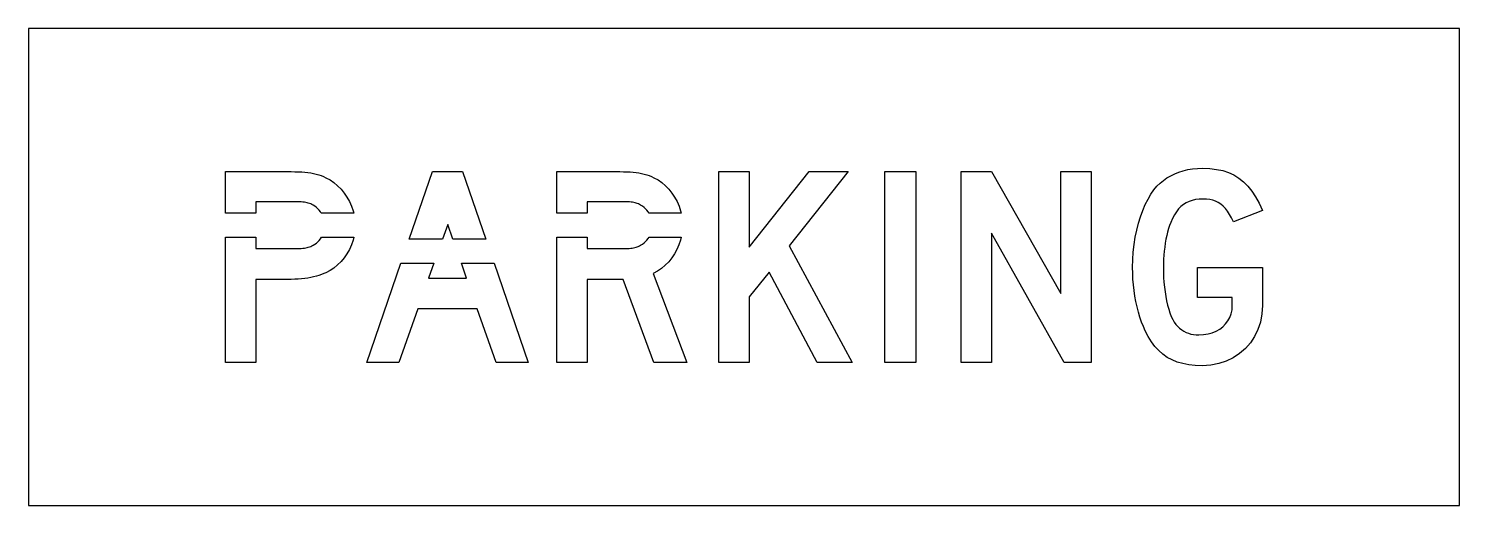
# Model space of a CAD drawing. Extents: x 0 to 30, y 0 to 10.
import ezdxf

# ---------------------------------------------------------------- set-up
doc = ezdxf.new("R2010")
doc.units = 0
doc.layers.add('CUT', color=7, linetype='Continuous')
doc.layers.add('OUTSIDE', color=1, linetype='Continuous')

msp = doc.modelspace()

# ---------------------------------------------------------------- linework, layer by layer
at = {"layer": 'CUT'}
for points in [[(6.0026, 6.2756), (5.9682, 6.2984), (5.941, 6.3116), (5.915, 6.3228), (5.8894, 6.3328), (5.8638, 6.3412), (5.8378, 6.3484), (5.8106, 6.3544), (5.7814, 6.3592), (5.7502, 6.3628), (5.7158, 6.3652), (5.6778, 6.3672), (5.6362, 6.368), (5.5894, 6.3684), (4.7614, 6.3684), (4.7614, 6.1282), (4.1298, 6.1282), (4.1298, 7), (5.5054, 7), (5.5838, 6.9992), (5.6578, 6.9976), (5.7278, 6.994), (5.7942, 6.9892), (5.8574, 6.9824), (5.9174, 6.9736), (5.975, 6.9628), (6.0302, 6.95), (6.0834, 6.9348), (6.135, 6.9172), (6.1854, 6.8968), (6.235, 6.8736), (6.321, 6.8264), (6.4026, 6.7696), (6.4794, 6.704), (6.551, 6.6308), (6.6166, 6.5508), (6.6754, 6.4648), (6.727, 6.374), (6.7706, 6.2792), (6.8054, 6.1808), (6.8191, 6.1282), (6.1346, 6.1282), (6.1178, 6.1552), (6.0926, 6.1892), (6.065, 6.2208), (6.0346, 6.2496)], [(8.4666, 7), (9.0982, 7), (9.5863, 5.5808), (8.8981, 5.5808), (8.7894, 5.8912), (8.6769, 5.5808), (7.9787, 5.5808)], [(12.869, 6.2756), (12.8318, 6.2984), (12.8078, 6.3116), (12.7854, 6.3228), (12.763, 6.3328), (12.7402, 6.3412), (12.7166, 6.3484), (12.6914, 6.3544), (12.6638, 6.3592), (12.6334, 6.3628), (12.599, 6.3652), (12.5602, 6.3672), (12.5162, 6.368), (12.467, 6.3684), (11.709, 6.3684), (11.709, 6.1282), (11.0774, 6.1282), (11.0774, 7), (12.3966, 7), (12.4718, 6.9992), (12.5434, 6.9976), (12.611, 6.994), (12.6758, 6.9892), (12.7374, 6.9824), (12.7966, 6.9736), (12.8534, 6.9628), (12.9082, 6.95), (12.961, 6.9348), (13.0126, 6.9172), (13.063, 6.8968), (13.1126, 6.8736), (13.1982, 6.8264), (13.279, 6.7696), (13.355, 6.704), (13.425, 6.6308), (13.4886, 6.5508), (13.5458, 6.4648), (13.5954, 6.374), (13.6374, 6.2792), (13.671, 6.1808), (13.684, 6.1282), (13.01, 6.1282), (12.9926, 6.1552), (12.9658, 6.1892), (12.9362, 6.2208), (12.9042, 6.2496)], [(14.4738, 3), (14.4738, 7), (15.1054, 7), (15.1054, 5.414), (16.3686, 7), (17.1826, 7), (15.9474, 5.442), (17.2666, 3), (16.537, 3), (15.5266, 4.8948), (15.1054, 4.3756), (15.1054, 3)], [(17.9546, 3), (17.9546, 7), (18.6002, 7), (18.6002, 3)], [(19.5546, 3), (19.5546, 7), (20.1862, 7), (21.6458, 4.4456), (21.6458, 7), (22.2774, 7), (22.2774, 3), (21.7158, 3), (20.1862, 5.7088), (20.1862, 3)], [(25.705, 3.5412), (25.617, 3.4076), (25.5126, 3.2876), (25.393, 3.1832), (25.259, 3.0952), (25.1126, 3.0244), (24.9542, 2.9728), (24.7854, 2.9408), (24.6074, 2.93), (24.4614, 2.9344), (24.3258, 2.9488), (24.1998, 2.9728), (24.0826, 3.0068), (23.9742, 3.0508), (23.8738, 3.1052), (23.781, 3.1704), (23.6954, 3.246), (23.6166, 3.3324), (23.5434, 3.43), (23.4762, 3.5392), (23.4142, 3.6596), (23.3738, 3.7504), (23.3362, 3.846), (23.3014, 3.9468), (23.2702, 4.052), (23.2422, 4.1612), (23.2178, 4.2736), (23.1966, 4.3892), (23.1794, 4.5068), (23.1654, 4.6268), (23.1558, 4.748), (23.1498, 4.8704), (23.1474, 4.9928), (23.1514, 5.154), (23.1622, 5.3132), (23.1802, 5.4704), (23.2046, 5.624), (23.2354, 5.7732), (23.2722, 5.9176), (23.3142, 6.0556), (23.3618, 6.1864), (23.4142, 6.3096), (23.471, 6.4236), (23.5318, 6.5276), (23.5966, 6.6212), (23.6586, 6.692), (23.7242, 6.7568), (23.7942, 6.8156), (23.8686, 6.8684), (23.947, 6.9152), (24.0302, 6.956), (24.1174, 6.9908), (24.209, 7.0192), (24.3054, 7.0416), (24.4058, 7.0572), (24.5114, 7.0668), (24.6214, 7.07), (24.7706, 7.0648), (24.9098, 7.0484), (25.0394, 7.0208), (25.1602, 6.9812), (25.2726, 6.9296), (25.3774, 6.8648), (25.4746, 6.7872), (25.5654, 6.696), (25.6494, 6.5904), (25.7282, 6.4708), (25.8014, 6.336), (25.8702, 6.186), (25.267, 5.9472), (25.2246, 6.0304), (25.1822, 6.1044), (25.1382, 6.17), (25.0934, 6.2272), (25.0462, 6.276), (24.9966, 6.3176), (24.9442, 6.3516), (24.8886, 6.3788), (24.8286, 6.3992), (24.7646, 6.4136), (24.6958, 6.422), (24.6214, 6.4244), (24.543, 6.4216), (24.469, 6.4124), (24.3994, 6.3972), (24.3342, 6.3752), (24.273, 6.3464), (24.2162, 6.3104), (24.1626, 6.2672), (24.113, 6.2168), (24.0666, 6.158), (24.0238, 6.0916), (23.9842, 6.0168), (23.9474, 5.9332), (23.9238, 5.8712), (23.9022, 5.8044), (23.8822, 5.7332), (23.8638, 5.6584), (23.8478, 5.5804), (23.8334, 5.5), (23.8214, 5.4176), (23.8114, 5.3336), (23.8034, 5.2484), (23.7978, 5.1632), (23.7942, 5.0776), (23.793, 4.9928), (23.7946, 4.888), (23.799, 4.7832), (23.8062, 4.68), (23.8162, 4.578), (23.8286, 4.4788), (23.8442, 4.3824), (23.8622, 4.2896), (23.8826, 4.2008), (23.9058, 4.1168), (23.9314, 4.038), (23.9594, 3.9648), (23.9898, 3.8984), (24.0226, 3.8448), (24.0574, 3.7964), (24.095, 3.7532), (24.1346, 3.7148), (24.177, 3.6812), (24.2214, 3.6528), (24.2682, 3.6288), (24.317, 3.6092), (24.3686, 3.5944), (24.4226, 3.5836), (24.4786, 3.5776), (24.537, 3.5756), (24.6362, 3.5808), (24.7302, 3.596), (24.8186, 3.6208), (24.8998, 3.6544), (24.9742, 3.6968), (25.0406, 3.7472), (25.0986, 3.8056), (25.1474, 3.8708), (25.1862, 3.9424), (25.215, 4.0204), (25.2326, 4.104), (25.239, 4.1928), (25.239, 4.3616), (24.509, 4.3616), (24.509, 4.9928), (25.8702, 4.9928), (25.8702, 4.1928), (25.8594, 4.0148), (25.8274, 3.846), (25.7758, 3.6876)], [(6.6166, 5.1932), (6.551, 5.114), (6.4794, 5.0424), (6.4026, 4.9788), (6.321, 4.9248), (6.235, 4.8808), (6.1882, 4.8604), (6.139, 4.8412), (6.0874, 4.8232), (6.0334, 4.8068), (5.9766, 4.792), (5.9174, 4.7788), (5.8558, 4.7676), (5.791, 4.758), (5.7238, 4.7504), (5.6538, 4.7448), (5.581, 4.7416), (5.5054, 4.7404), (4.7614, 4.7404), (4.7614, 3), (4.1298, 3), (4.1298, 5.6262), (4.7614, 5.6262), (4.7614, 5.386), (5.5894, 5.386), (5.6362, 5.3864), (5.6778, 5.3872), (5.7158, 5.3892), (5.7502, 5.3916), (5.7814, 5.3952), (5.8106, 5.4), (5.8378, 5.406), (5.8638, 5.4128), (5.8894, 5.4216), (5.915, 5.4316), (5.941, 5.4428), (5.9682, 5.456), (6.0026, 5.476), (6.0346, 5.5), (6.065, 5.528), (6.0926, 5.5592), (6.1178, 5.5932), (6.1379, 5.6262), (6.8208, 5.6262), (6.8054, 5.5656), (6.7706, 5.466), (6.727, 5.37), (6.6754, 5.2788)], [(11.709, 5.6262), (11.709, 5.386), (12.467, 5.386), (12.5134, 5.3864), (12.5554, 5.3872), (12.593, 5.3892), (12.627, 5.3916), (12.6578, 5.3952), (12.6862, 5.4), (12.7126, 5.406), (12.737, 5.4128), (12.761, 5.4216), (12.7842, 5.4316), (12.8078, 5.4428), (12.8318, 5.456), (12.869, 5.4788), (12.9042, 5.5048), (12.9362, 5.5336), (12.9658, 5.5652), (12.9926, 5.5992), (13.01, 5.6262), (13.6855, 5.6262), (13.671, 5.5652), (13.637, 5.4656), (13.5946, 5.3692), (13.5442, 5.2772), (13.4858, 5.1904), (13.4206, 5.11), (13.349, 5.0364), (13.271, 4.9708), (13.1874, 4.914), (13.0986, 4.8668), (13.8002, 3), (13.1126, 3), (12.467, 4.7404), (11.709, 4.7404), (11.709, 3), (11.0774, 3), (11.0774, 5.6262)], [(8.4951, 5.0788), (8.3826, 4.7684), (9.1826, 4.7684), (9.0739, 5.0788), (9.7589, 5.0788), (10.4738, 3), (9.8002, 3), (9.407, 4.1228), (8.1578, 4.1228), (7.765, 3), (7.0914, 3), (7.8061, 5.0788)]]:
    msp.add_lwpolyline(points, close=True, dxfattribs=at)
at = {"layer": 'OUTSIDE'}
msp.add_lwpolyline([(0, 0), (30, 0), (30, 10), (0, 10)], close=True, dxfattribs=at)

doc.saveas('drawing.dxf')
